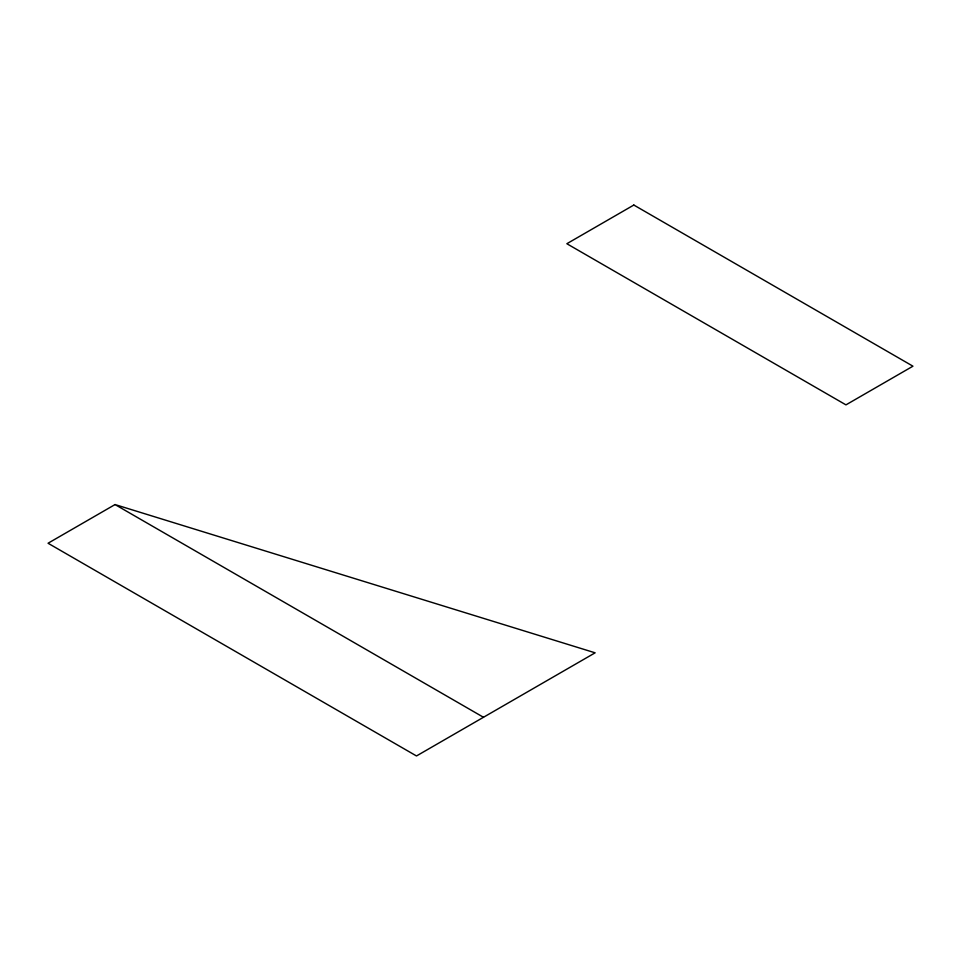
<?xml version="1.0" encoding="UTF-8"?>
<svg xmlns="http://www.w3.org/2000/svg" width="961" height="961" viewBox="0 0 961 961"><rect width="100%" height="100%" fill="white"/><g stroke="black" fill="none" stroke-linecap="round" stroke-linejoin="round"><path stroke-width="1.44" d="M115.044 504.561L48.05 543.241L416.485 755.959L595.123 652.819L115.044 504.561L483.479 717.278M633.828 205.041L566.846 243.722L845.956 404.869L912.95 366.189L633.828 205.041"/></g></svg>
